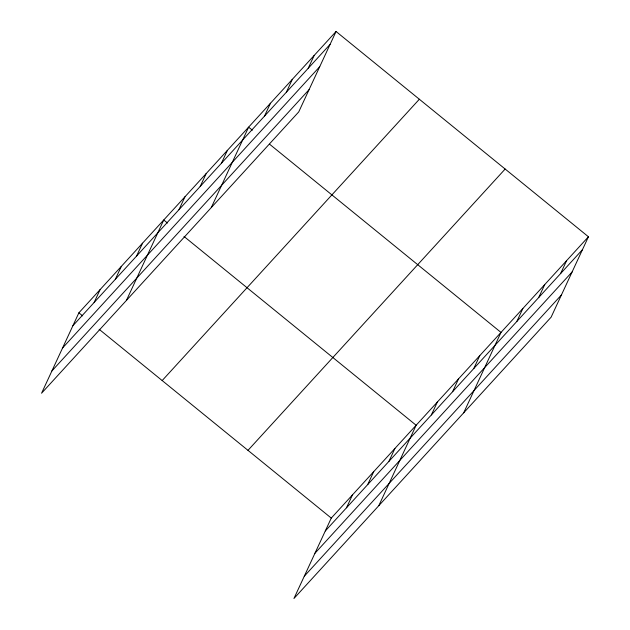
<?xml version="1.0" encoding="UTF-8"?>
<svg xmlns="http://www.w3.org/2000/svg" width="630" height="630" viewBox="0 0 630 630"><rect width="100%" height="100%" fill="white"/><g stroke="black" fill="none" stroke-linecap="round" stroke-linejoin="round"><path stroke-width="0.94" d="M336.058 31.5L78.884 312.819L41.564 393.23L298.73 111.912L336.058 31.5L588.436 236.77L551.116 317.181L293.942 598.5L331.27 518.088L588.436 236.77M94.114 302.51L100.099 289.611M115.329 279.303L121.322 266.403M136.545 256.087L142.537 243.188M126.425 300.392L163.753 219.98L167.501 223.036M178.983 209.672L184.968 196.773M200.198 186.464L206.183 173.565M221.414 163.257L227.398 150.357M211.294 207.553L248.614 127.15L252.37 130.197M264.49 116.133L270.475 103.233M286.351 92.224L292.336 79.325M308.204 68.308L314.197 55.408M346.5 507.78L352.485 494.881M367.715 484.572L373.7 471.673M388.93 461.365L394.923 448.466M378.811 505.662L416.139 425.258L184.007 236.463M431.361 414.949L437.354 402.05M452.584 391.734L458.569 378.835M473.799 368.526L479.784 355.627M463.68 412.831L501 332.419L269.624 144.238M516.876 321.41L522.861 308.511M538.729 297.494L544.722 284.595M560.59 273.585L566.583 260.686M72.899 325.718L330.065 44.399M62.559 347.996L319.725 66.678M51.904 370.952L309.07 89.633M162.17 380.559L419.344 99.241M247.984 450.348L505.15 169.037M325.285 530.988L582.451 249.669M314.945 553.266L572.111 271.947M304.29 576.222L561.456 294.903M78.884 312.819L82.64 315.866M99.146 329.293L331.27 518.088"/></g></svg>
